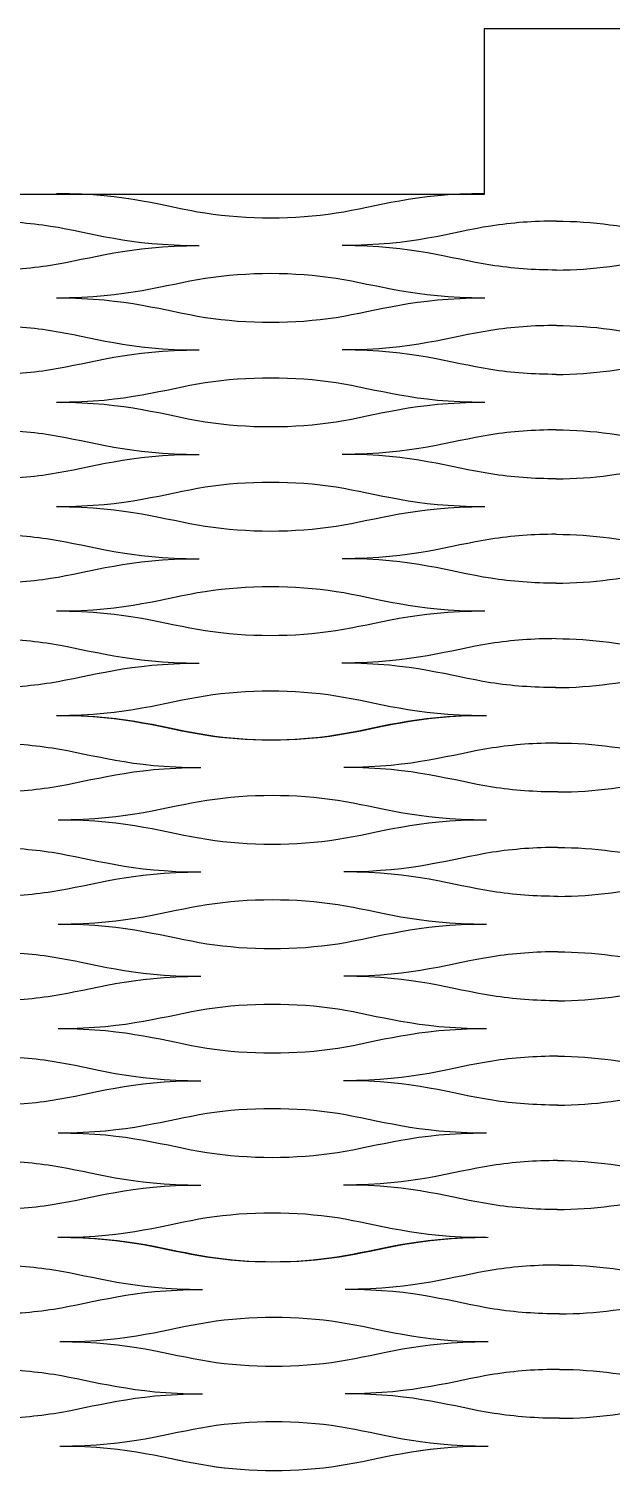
# Model space of a CAD drawing. Header units: millimetres. Extents: x 1 to 583, y -486 to -2.
# Drawn here: x 471.66 to 482.19, y -119.89 to -93.76 of the extents above; entities that cross this region are included whole.
import ezdxf

# ---------------------------------------------------------------- set-up
doc = ezdxf.new("R2010")
doc.units = ezdxf.units.MM
doc.header["$MEASUREMENT"] = 0
doc.layers.add('DEFAULT', color=7, linetype='Continuous')
doc.layers.add('dibujo', color=10, linetype='Continuous')

msp = doc.modelspace()

# ---------------------------------------------------------------- linework, layer by layer
at = {"layer": 'DEFAULT'}
for points, knots in [([(472.157, -96.74), (473.448, -96.74), (474.093, -96.977), (474.847, -97.095), (475.6, -97.213), (476.461, -97.213), (477.214, -97.095), (477.967, -96.977), (478.613, -96.74), (479.904, -96.74)], [0, 0, 0, 0, 1, 1, 1, 2, 2, 2, 3, 3, 3, 3]), ([(470.865, -97.242), (471.269, -97.242), (471.672, -97.272), (472.049, -97.331), (472.802, -97.449), (473.448, -97.685), (474.739, -97.685)], [0, 0, 0, 0, 1, 1, 1, 2, 2, 2, 2]), ([(481.195, -97.242), (480.791, -97.242), (480.388, -97.272), (480.011, -97.331), (479.258, -97.449), (478.613, -97.685), (477.321, -97.685)], [0, 0, 0, 0, 1, 1, 1, 2, 2, 2, 2]), ([(481.195, -97.242), (481.861, -97.242), (482.475, -97.341), (483.104, -97.471), (483.619, -97.577), (484.197, -97.685), (485.068, -97.685)], [0, 0, 0, 0, 1, 1, 1, 2, 2, 2, 2]), ([(470.865, -98.128), (471.269, -98.128), (471.672, -98.098), (472.049, -98.039), (472.802, -97.921), (473.448, -97.685), (474.739, -97.685)], [0, 0, 0, 0, 1, 1, 1, 2, 2, 2, 2]), ([(481.195, -98.128), (480.791, -98.128), (480.388, -98.098), (480.011, -98.039), (479.258, -97.921), (478.613, -97.685), (477.321, -97.685)], [0, 0, 0, 0, 1, 1, 1, 2, 2, 2, 2]), ([(481.195, -98.128), (481.86, -98.128), (482.475, -98.029), (483.104, -97.899), (483.619, -97.793), (484.197, -97.685), (485.068, -97.685)], [0, 0, 0, 0, 1, 1, 1, 2, 2, 2, 2]), ([(472.157, -98.63), (473.448, -98.63), (474.093, -98.394), (474.847, -98.276), (475.6, -98.158), (476.461, -98.158), (477.214, -98.276), (477.967, -98.394), (478.613, -98.63), (479.904, -98.63)], [0, 0, 0, 0, 1, 1, 1, 2, 2, 2, 3, 3, 3, 3]), ([(472.157, -98.63), (473.448, -98.63), (474.093, -98.866), (474.847, -98.984), (475.6, -99.102), (476.46, -99.102), (477.214, -98.984), (477.967, -98.866), (478.612, -98.63), (479.904, -98.63)], [0, 0, 0, 0, 1, 1, 1, 2, 2, 2, 3, 3, 3, 3]), ([(470.865, -99.132), (471.269, -99.132), (471.672, -99.161), (472.049, -99.22), (472.802, -99.338), (473.448, -99.575), (474.739, -99.575)], [0, 0, 0, 0, 1, 1, 1, 2, 2, 2, 2]), ([(481.195, -99.132), (480.791, -99.132), (480.388, -99.161), (480.011, -99.22), (479.258, -99.338), (478.612, -99.575), (477.321, -99.575)], [0, 0, 0, 0, 1, 1, 1, 2, 2, 2, 2]), ([(481.195, -99.132), (481.86, -99.132), (482.475, -99.231), (483.104, -99.361), (483.619, -99.467), (484.196, -99.575), (485.068, -99.575)], [0, 0, 0, 0, 1, 1, 1, 2, 2, 2, 2]), ([(470.865, -100.017), (471.269, -100.017), (471.672, -99.988), (472.049, -99.929), (472.802, -99.811), (473.448, -99.575), (474.739, -99.575)], [0, 0, 0, 0, 1, 1, 1, 2, 2, 2, 2]), ([(481.195, -100.017), (480.791, -100.017), (480.388, -99.988), (480.011, -99.929), (479.258, -99.811), (478.612, -99.575), (477.321, -99.575)], [0, 0, 0, 0, 1, 1, 1, 2, 2, 2, 2]), ([(481.194, -100.017), (481.86, -100.017), (482.474, -99.918), (483.104, -99.788), (483.619, -99.682), (484.196, -99.575), (485.068, -99.575)], [0, 0, 0, 0, 1, 1, 1, 2, 2, 2, 2]), ([(472.157, -100.519), (473.448, -100.519), (474.093, -100.283), (474.847, -100.165), (475.6, -100.047), (476.46, -100.047), (477.214, -100.165), (477.967, -100.283), (478.612, -100.519), (479.904, -100.519)], [0, 0, 0, 0, 1, 1, 1, 2, 2, 2, 3, 3, 3, 3]), ([(472.157, -100.519), (473.448, -100.519), (474.093, -100.755), (474.846, -100.874), (475.599, -100.992), (476.46, -100.992), (477.213, -100.874), (477.966, -100.755), (478.612, -100.519), (479.903, -100.519)], [0, 0, 0, 0, 1, 1, 1, 2, 2, 2, 3, 3, 3, 3]), ([(470.865, -101.021), (471.269, -101.021), (471.672, -101.051), (472.049, -101.11), (472.802, -101.228), (473.448, -101.464), (474.739, -101.464)], [0, 0, 0, 0, 1, 1, 1, 2, 2, 2, 2]), ([(481.194, -101.021), (480.791, -101.021), (480.387, -101.051), (480.011, -101.11), (479.257, -101.228), (478.612, -101.464), (477.321, -101.464)], [0, 0, 0, 0, 1, 1, 1, 2, 2, 2, 2]), ([(481.194, -101.021), (481.859, -101.021), (482.474, -101.12), (483.103, -101.25), (483.617, -101.356), (484.195, -101.464), (485.066, -101.464)], [0, 0, 0, 0, 1, 1, 1, 2, 2, 2, 2]), ([(470.865, -101.907), (471.269, -101.907), (471.672, -101.877), (472.049, -101.818), (472.802, -101.7), (473.448, -101.464), (474.739, -101.464)], [0, 0, 0, 0, 1, 1, 1, 2, 2, 2, 2]), ([(481.194, -101.907), (480.791, -101.907), (480.387, -101.877), (480.011, -101.818), (479.257, -101.7), (478.612, -101.464), (477.321, -101.464)], [0, 0, 0, 0, 1, 1, 1, 2, 2, 2, 2]), ([(481.193, -101.907), (481.858, -101.907), (482.473, -101.808), (483.102, -101.678), (483.617, -101.572), (484.195, -101.464), (485.066, -101.464)], [0, 0, 0, 0, 1, 1, 1, 2, 2, 2, 2]), ([(472.157, -102.409), (473.448, -102.409), (474.093, -102.173), (474.846, -102.054), (475.599, -101.936), (476.46, -101.936), (477.213, -102.054), (477.966, -102.173), (478.612, -102.409), (479.903, -102.409)], [0, 0, 0, 0, 1, 1, 1, 2, 2, 2, 3, 3, 3, 3]), ([(472.156, -102.409), (473.447, -102.409), (474.093, -102.645), (474.845, -102.763), (475.598, -102.881), (476.459, -102.881), (477.212, -102.763), (477.965, -102.645), (478.611, -102.409), (479.901, -102.409)], [0, 0, 0, 0, 1, 1, 1, 2, 2, 2, 3, 3, 3, 3]), ([(470.865, -102.911), (471.269, -102.911), (471.672, -102.94), (472.049, -102.999), (472.802, -103.117), (473.447, -103.353), (474.738, -103.353)], [0, 0, 0, 0, 1, 1, 1, 2, 2, 2, 2]), ([(481.192, -102.911), (480.789, -102.911), (480.385, -102.94), (480.009, -102.999), (479.256, -103.117), (478.611, -103.353), (477.32, -103.353)], [0, 0, 0, 0, 1, 1, 1, 2, 2, 2, 2]), ([(481.191, -102.911), (481.856, -102.911), (482.471, -103.01), (483.099, -103.14), (483.613, -103.246), (484.19, -103.353), (485.062, -103.353)], [0, 0, 0, 0, 1, 1, 1, 2, 2, 2, 2]), ([(470.865, -103.796), (471.269, -103.796), (471.672, -103.767), (472.049, -103.708), (472.802, -103.59), (473.447, -103.353), (474.738, -103.353)], [0, 0, 0, 0, 1, 1, 1, 2, 2, 2, 2]), ([(481.192, -103.796), (480.789, -103.796), (480.385, -103.767), (480.009, -103.708), (479.256, -103.59), (478.611, -103.353), (477.32, -103.353)], [0, 0, 0, 0, 1, 1, 1, 2, 2, 2, 2]), ([(481.189, -103.796), (481.854, -103.796), (482.469, -103.697), (483.098, -103.567), (483.613, -103.461), (484.19, -103.353), (485.062, -103.353)], [0, 0, 0, 0, 1, 1, 1, 2, 2, 2, 2]), ([(472.156, -104.298), (473.447, -104.298), (474.093, -104.062), (474.845, -103.944), (475.598, -103.826), (476.459, -103.826), (477.212, -103.944), (477.965, -104.062), (478.611, -104.298), (479.901, -104.298)], [0, 0, 0, 0, 1, 1, 1, 2, 2, 2, 3, 3, 3, 3]), ([(472.156, -104.298), (473.446, -104.298), (474.091, -104.534), (474.844, -104.652), (475.597, -104.77), (476.457, -104.77), (477.209, -104.652), (477.962, -104.534), (478.607, -104.298), (479.897, -104.298)], [0, 0, 0, 0, 1, 1, 1, 2, 2, 2, 3, 3, 3, 3]), ([(470.865, -104.8), (471.269, -104.8), (471.672, -104.829), (472.048, -104.889), (472.801, -105.007), (473.446, -105.243), (474.736, -105.243)], [0, 0, 0, 0, 1, 1, 1, 2, 2, 2, 2]), ([(481.188, -104.8), (480.784, -104.8), (480.381, -104.829), (480.005, -104.889), (479.252, -105.007), (478.607, -105.243), (477.317, -105.243)], [0, 0, 0, 0, 1, 1, 1, 2, 2, 2, 2]), ([(481.186, -104.8), (481.851, -104.8), (482.464, -104.899), (483.092, -105.029), (483.606, -105.135), (484.182, -105.243), (485.053, -105.243)], [0, 0, 0, 0, 1, 1, 1, 2, 2, 2, 2]), ([(470.865, -105.686), (471.269, -105.686), (471.672, -105.656), (472.048, -105.597), (472.801, -105.479), (473.446, -105.243), (474.736, -105.243)], [0, 0, 0, 0, 1, 1, 1, 2, 2, 2, 2]), ([(481.188, -105.686), (480.784, -105.686), (480.381, -105.656), (480.005, -105.597), (479.252, -105.479), (478.607, -105.243), (477.317, -105.243)], [0, 0, 0, 0, 1, 1, 1, 2, 2, 2, 2]), ([(481.182, -105.686), (481.847, -105.686), (482.461, -105.587), (483.09, -105.457), (483.605, -105.35), (484.182, -105.243), (485.053, -105.243)], [0, 0, 0, 0, 1, 1, 1, 2, 2, 2, 2]), ([(472.156, -106.188), (473.446, -106.188), (474.091, -105.951), (474.844, -105.833), (475.597, -105.715), (476.457, -105.715), (477.209, -105.833), (477.962, -105.951), (478.607, -106.188), (479.897, -106.188)], [0, 0, 0, 0, 1, 1, 1, 2, 2, 2, 3, 3, 3, 3]), ([(472.155, -106.188), (473.444, -106.188), (474.089, -106.424), (474.841, -106.542), (475.593, -106.66), (476.452, -106.66), (477.204, -106.542), (477.956, -106.424), (478.601, -106.188), (479.89, -106.188)], [0, 0, 0, 0, 1, 1, 1, 2, 2, 2, 3, 3, 3, 3]), ([(472.185, -106.188), (473.476, -106.188), (474.122, -106.424), (474.875, -106.542), (475.628, -106.66), (476.489, -106.66), (477.242, -106.542), (477.996, -106.424), (478.641, -106.188), (479.932, -106.188)], [0, 0, 0, 0, 1, 1, 1, 2, 2, 2, 3, 3, 3, 3]), ([(470.894, -106.689), (471.298, -106.689), (471.701, -106.719), (472.078, -106.778), (472.831, -106.896), (473.476, -107.132), (474.768, -107.132)], [0, 0, 0, 0, 1, 1, 1, 2, 2, 2, 2]), ([(481.223, -106.689), (480.82, -106.689), (480.416, -106.719), (480.04, -106.778), (479.287, -106.896), (478.641, -107.132), (477.35, -107.132)], [0, 0, 0, 0, 1, 1, 1, 2, 2, 2, 2]), ([(481.223, -106.689), (481.889, -106.689), (482.504, -106.789), (483.133, -106.918), (483.648, -107.025), (484.225, -107.132), (485.097, -107.132)], [0, 0, 0, 0, 1, 1, 1, 2, 2, 2, 2]), ([(470.894, -107.575), (471.298, -107.575), (471.701, -107.546), (472.078, -107.487), (472.831, -107.368), (473.476, -107.132), (474.768, -107.132)], [0, 0, 0, 0, 1, 1, 1, 2, 2, 2, 2]), ([(481.223, -107.575), (480.82, -107.575), (480.416, -107.546), (480.04, -107.487), (479.287, -107.368), (478.641, -107.132), (477.35, -107.132)], [0, 0, 0, 0, 1, 1, 1, 2, 2, 2, 2]), ([(481.223, -107.575), (481.889, -107.575), (482.504, -107.476), (483.133, -107.346), (483.648, -107.24), (484.225, -107.132), (485.097, -107.132)], [0, 0, 0, 0, 1, 1, 1, 2, 2, 2, 2]), ([(472.185, -108.077), (473.476, -108.077), (474.122, -107.841), (474.875, -107.723), (475.628, -107.605), (476.489, -107.605), (477.242, -107.723), (477.996, -107.841), (478.641, -108.077), (479.932, -108.077)], [0, 0, 0, 0, 1, 1, 1, 2, 2, 2, 3, 3, 3, 3]), ([(472.185, -108.077), (473.476, -108.077), (474.122, -108.313), (474.875, -108.431), (475.628, -108.549), (476.489, -108.549), (477.242, -108.431), (477.995, -108.313), (478.641, -108.077), (479.932, -108.077)], [0, 0, 0, 0, 1, 1, 1, 2, 2, 2, 3, 3, 3, 3]), ([(470.894, -108.579), (471.298, -108.579), (471.701, -108.608), (472.078, -108.667), (472.831, -108.785), (473.476, -109.022), (474.768, -109.022)], [0, 0, 0, 0, 1, 1, 1, 2, 2, 2, 2]), ([(481.223, -108.579), (480.82, -108.579), (480.416, -108.608), (480.04, -108.667), (479.287, -108.785), (478.641, -109.022), (477.35, -109.022)], [0, 0, 0, 0, 1, 1, 1, 2, 2, 2, 2]), ([(481.223, -108.579), (481.889, -108.579), (482.503, -108.678), (483.133, -108.808), (483.647, -108.914), (484.225, -109.022), (485.096, -109.022)], [0, 0, 0, 0, 1, 1, 1, 2, 2, 2, 2]), ([(470.894, -109.465), (471.298, -109.465), (471.701, -109.435), (472.078, -109.376), (472.831, -109.258), (473.476, -109.022), (474.768, -109.022)], [0, 0, 0, 0, 1, 1, 1, 2, 2, 2, 2]), ([(481.223, -109.465), (480.82, -109.465), (480.416, -109.435), (480.04, -109.376), (479.287, -109.258), (478.641, -109.022), (477.35, -109.022)], [0, 0, 0, 0, 1, 1, 1, 2, 2, 2, 2]), ([(481.223, -109.465), (481.889, -109.465), (482.503, -109.366), (483.133, -109.236), (483.647, -109.129), (484.225, -109.022), (485.096, -109.022)], [0, 0, 0, 0, 1, 1, 1, 2, 2, 2, 2]), ([(472.185, -109.966), (473.476, -109.966), (474.122, -109.73), (474.875, -109.612), (475.628, -109.494), (476.489, -109.494), (477.242, -109.612), (477.995, -109.73), (478.641, -109.966), (479.932, -109.966)], [0, 0, 0, 0, 1, 1, 1, 2, 2, 2, 3, 3, 3, 3]), ([(472.185, -109.966), (473.476, -109.966), (474.122, -110.203), (474.875, -110.321), (475.628, -110.439), (476.489, -110.439), (477.242, -110.321), (477.995, -110.203), (478.641, -109.966), (479.932, -109.966)], [0, 0, 0, 0, 1, 1, 1, 2, 2, 2, 3, 3, 3, 3]), ([(470.894, -110.468), (471.297, -110.468), (471.701, -110.498), (472.078, -110.557), (472.831, -110.675), (473.476, -110.911), (474.767, -110.911)], [0, 0, 0, 0, 1, 1, 1, 2, 2, 2, 2]), ([(481.223, -110.468), (480.819, -110.468), (480.416, -110.498), (480.039, -110.557), (479.286, -110.675), (478.641, -110.911), (477.35, -110.911)], [0, 0, 0, 0, 1, 1, 1, 2, 2, 2, 2]), ([(481.222, -110.468), (481.888, -110.468), (482.502, -110.567), (483.131, -110.697), (483.646, -110.804), (484.223, -110.911), (485.095, -110.911)], [0, 0, 0, 0, 1, 1, 1, 2, 2, 2, 2]), ([(470.894, -111.354), (471.297, -111.354), (471.701, -111.324), (472.078, -111.265), (472.831, -111.147), (473.476, -110.911), (474.767, -110.911)], [0, 0, 0, 0, 1, 1, 1, 2, 2, 2, 2]), ([(481.223, -111.354), (480.819, -111.354), (480.416, -111.324), (480.039, -111.265), (479.286, -111.147), (478.641, -110.911), (477.35, -110.911)], [0, 0, 0, 0, 1, 1, 1, 2, 2, 2, 2]), ([(481.221, -111.354), (481.887, -111.354), (482.501, -111.255), (483.131, -111.125), (483.646, -111.019), (484.223, -110.911), (485.095, -110.911)], [0, 0, 0, 0, 1, 1, 1, 2, 2, 2, 2]), ([(472.185, -111.856), (473.476, -111.856), (474.122, -111.62), (474.875, -111.502), (475.628, -111.384), (476.489, -111.384), (477.242, -111.502), (477.995, -111.62), (478.641, -111.856), (479.932, -111.856)], [0, 0, 0, 0, 1, 1, 1, 2, 2, 2, 3, 3, 3, 3]), ([(472.185, -111.856), (473.476, -111.856), (474.121, -112.092), (474.874, -112.21), (475.627, -112.328), (476.488, -112.328), (477.241, -112.21), (477.994, -112.092), (478.639, -111.856), (479.93, -111.856)], [0, 0, 0, 0, 1, 1, 1, 2, 2, 2, 3, 3, 3, 3]), ([(470.894, -112.358), (471.297, -112.358), (471.701, -112.387), (472.077, -112.446), (472.83, -112.564), (473.476, -112.801), (474.767, -112.801)], [0, 0, 0, 0, 1, 1, 1, 2, 2, 2, 2]), ([(481.221, -112.358), (480.817, -112.358), (480.414, -112.387), (480.038, -112.446), (479.284, -112.564), (478.639, -112.801), (477.348, -112.801)], [0, 0, 0, 0, 1, 1, 1, 2, 2, 2, 2]), ([(481.22, -112.358), (481.885, -112.358), (482.499, -112.457), (483.128, -112.587), (483.642, -112.693), (484.219, -112.801), (485.09, -112.801)], [0, 0, 0, 0, 1, 1, 1, 2, 2, 2, 2]), ([(470.894, -113.243), (471.297, -113.243), (471.701, -113.214), (472.077, -113.155), (472.83, -113.037), (473.476, -112.801), (474.767, -112.801)], [0, 0, 0, 0, 1, 1, 1, 2, 2, 2, 2]), ([(481.221, -113.243), (480.817, -113.243), (480.414, -113.214), (480.038, -113.155), (479.284, -113.037), (478.639, -112.801), (477.348, -112.801)], [0, 0, 0, 0, 1, 1, 1, 2, 2, 2, 2]), ([(481.218, -113.243), (481.883, -113.243), (482.497, -113.144), (483.127, -113.014), (483.642, -112.908), (484.219, -112.801), (485.09, -112.801)], [0, 0, 0, 0, 1, 1, 1, 2, 2, 2, 2]), ([(472.185, -113.745), (473.476, -113.745), (474.121, -113.509), (474.874, -113.391), (475.627, -113.273), (476.488, -113.273), (477.241, -113.391), (477.994, -113.509), (478.639, -113.745), (479.93, -113.745)], [0, 0, 0, 0, 1, 1, 1, 2, 2, 2, 3, 3, 3, 3]), ([(472.184, -113.745), (473.475, -113.745), (474.12, -113.981), (474.872, -114.099), (475.625, -114.218), (476.485, -114.218), (477.238, -114.099), (477.991, -113.981), (478.636, -113.745), (479.926, -113.745)], [0, 0, 0, 0, 1, 1, 1, 2, 2, 2, 3, 3, 3, 3]), ([(470.894, -114.247), (471.297, -114.247), (471.701, -114.277), (472.077, -114.336), (472.829, -114.454), (473.475, -114.69), (474.765, -114.69)], [0, 0, 0, 0, 1, 1, 1, 2, 2, 2, 2]), ([(481.216, -114.247), (480.813, -114.247), (480.41, -114.277), (480.034, -114.336), (479.281, -114.454), (478.636, -114.69), (477.345, -114.69)], [0, 0, 0, 0, 1, 1, 1, 2, 2, 2, 2]), ([(481.214, -114.247), (481.879, -114.247), (482.493, -114.346), (483.121, -114.476), (483.635, -114.582), (484.211, -114.69), (485.081, -114.69)], [0, 0, 0, 0, 1, 1, 1, 2, 2, 2, 2]), ([(470.894, -115.133), (471.297, -115.133), (471.701, -115.103), (472.077, -115.044), (472.829, -114.926), (473.475, -114.69), (474.765, -114.69)], [0, 0, 0, 0, 1, 1, 1, 2, 2, 2, 2]), ([(481.216, -115.133), (480.813, -115.133), (480.41, -115.103), (480.034, -115.044), (479.281, -114.926), (478.636, -114.69), (477.345, -114.69)], [0, 0, 0, 0, 1, 1, 1, 2, 2, 2, 2]), ([(481.21, -115.133), (481.875, -115.133), (482.489, -115.034), (483.119, -114.904), (483.633, -114.798), (484.211, -114.69), (485.081, -114.69)], [0, 0, 0, 0, 1, 1, 1, 2, 2, 2, 2]), ([(472.184, -115.635), (473.475, -115.635), (474.12, -115.399), (474.872, -115.28), (475.625, -115.162), (476.485, -115.162), (477.238, -115.28), (477.991, -115.399), (478.636, -115.635), (479.926, -115.635)], [0, 0, 0, 0, 1, 1, 1, 2, 2, 2, 3, 3, 3, 3]), ([(472.183, -115.635), (473.473, -115.635), (474.117, -115.871), (474.869, -115.989), (475.621, -116.107), (476.481, -116.107), (477.233, -115.989), (477.985, -115.871), (478.63, -115.635), (479.919, -115.635)], [0, 0, 0, 0, 1, 1, 1, 2, 2, 2, 3, 3, 3, 3]), ([(472.214, -115.635), (473.505, -115.635), (474.151, -115.871), (474.904, -115.989), (475.657, -116.107), (476.518, -116.107), (477.271, -115.989), (478.024, -115.871), (478.67, -115.635), (479.961, -115.635)], [0, 0, 0, 0, 1, 1, 1, 2, 2, 2, 3, 3, 3, 3]), ([(470.923, -116.137), (471.326, -116.137), (471.73, -116.166), (472.106, -116.225), (472.859, -116.343), (473.505, -116.579), (474.796, -116.579)], [0, 0, 0, 0, 1, 1, 1, 2, 2, 2, 2]), ([(481.252, -116.137), (480.849, -116.137), (480.445, -116.166), (480.069, -116.225), (479.315, -116.343), (478.67, -116.579), (477.379, -116.579)], [0, 0, 0, 0, 1, 1, 1, 2, 2, 2, 2]), ([(481.252, -116.137), (481.918, -116.137), (482.532, -116.236), (483.162, -116.366), (483.677, -116.472), (484.254, -116.579), (485.126, -116.579)], [0, 0, 0, 0, 1, 1, 1, 2, 2, 2, 2]), ([(470.923, -117.022), (471.326, -117.022), (471.73, -116.993), (472.106, -116.934), (472.859, -116.816), (473.505, -116.579), (474.796, -116.579)], [0, 0, 0, 0, 1, 1, 1, 2, 2, 2, 2]), ([(481.252, -117.022), (480.849, -117.022), (480.445, -116.993), (480.069, -116.934), (479.315, -116.816), (478.67, -116.579), (477.379, -116.579)], [0, 0, 0, 0, 1, 1, 1, 2, 2, 2, 2]), ([(481.252, -117.022), (481.918, -117.022), (482.532, -116.923), (483.162, -116.793), (483.677, -116.687), (484.254, -116.579), (485.126, -116.579)], [0, 0, 0, 0, 1, 1, 1, 2, 2, 2, 2]), ([(472.214, -117.524), (473.505, -117.524), (474.151, -117.288), (474.904, -117.17), (475.657, -117.052), (476.518, -117.052), (477.271, -117.17), (478.024, -117.288), (478.67, -117.524), (479.961, -117.524)], [0, 0, 0, 0, 1, 1, 1, 2, 2, 2, 3, 3, 3, 3]), ([(472.214, -117.524), (473.505, -117.524), (474.151, -117.76), (474.904, -117.878), (475.657, -117.997), (476.518, -117.997), (477.271, -117.878), (478.024, -117.76), (478.67, -117.524), (479.961, -117.524)], [0, 0, 0, 0, 1, 1, 1, 2, 2, 2, 3, 3, 3, 3]), ([(470.923, -118.026), (471.326, -118.026), (471.73, -118.056), (472.106, -118.115), (472.859, -118.233), (473.505, -118.469), (474.796, -118.469)], [0, 0, 0, 0, 1, 1, 1, 2, 2, 2, 2]), ([(481.252, -118.026), (480.848, -118.026), (480.445, -118.056), (480.068, -118.115), (479.315, -118.233), (478.67, -118.469), (477.379, -118.469)], [0, 0, 0, 0, 1, 1, 1, 2, 2, 2, 2]), ([(481.252, -118.026), (481.918, -118.026), (482.532, -118.125), (483.161, -118.255), (483.676, -118.361), (484.253, -118.469), (485.125, -118.469)], [0, 0, 0, 0, 1, 1, 1, 2, 2, 2, 2]), ([(470.923, -118.912), (471.326, -118.912), (471.73, -118.882), (472.106, -118.823), (472.859, -118.705), (473.505, -118.469), (474.796, -118.469)], [0, 0, 0, 0, 1, 1, 1, 2, 2, 2, 2]), ([(481.252, -118.912), (480.848, -118.912), (480.445, -118.882), (480.068, -118.823), (479.315, -118.705), (478.67, -118.469), (477.379, -118.469)], [0, 0, 0, 0, 1, 1, 1, 2, 2, 2, 2]), ([(481.252, -118.912), (481.917, -118.912), (482.532, -118.813), (483.161, -118.683), (483.676, -118.577), (484.253, -118.469), (485.125, -118.469)], [0, 0, 0, 0, 1, 1, 1, 2, 2, 2, 2]), ([(472.214, -119.414), (473.505, -119.414), (474.151, -119.177), (474.904, -119.059), (475.657, -118.941), (476.518, -118.941), (477.271, -119.059), (478.024, -119.177), (478.67, -119.414), (479.961, -119.414)], [0, 0, 0, 0, 1, 1, 1, 2, 2, 2, 3, 3, 3, 3]), ([(472.214, -119.414), (473.505, -119.414), (474.15, -119.65), (474.904, -119.768), (475.657, -119.886), (476.517, -119.886), (477.27, -119.768), (478.024, -119.65), (478.669, -119.414), (479.96, -119.414)], [0, 0, 0, 0, 1, 1, 1, 2, 2, 2, 3, 3, 3, 3]), ([(472.215, -119.414), (473.506, -119.414), (474.152, -119.65), (474.905, -119.768), (475.658, -119.886), (476.519, -119.886), (477.272, -119.768), (478.025, -119.65), (478.671, -119.414), (479.962, -119.414)], [0, 0, 0, 0, 1, 1, 1, 2, 2, 2, 3, 3, 3, 3])]:
    msp.add_open_spline(points, degree=3, knots=knots, dxfattribs=at)
at = {"layer": 'dibujo'}
for p, q in [((494.889, -93.763), (479.889, -93.763)), ((479.889, -93.763), (479.889, -96.763)), ((479.889, -96.763), (457.389, -96.763))]:
    msp.add_line(p, q, dxfattribs=at)

doc.saveas('drawing.dxf')
